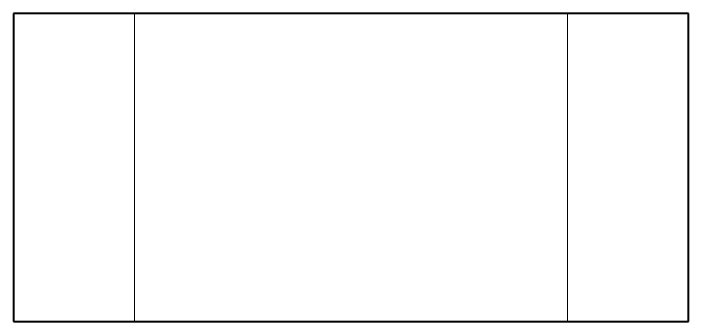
# Model space of a CAD drawing. Header units: centimetres. Extents: x -3.88 to 3.88, y -1.77 to 7.94.
# Drawn here: x -3.88 to 3.88, y -1.77 to 1.77 of the extents above; entities that cross this region are included whole.
import ezdxf
from ezdxf.lldxf.tags import DXFTag

# ---------------------------------------------------------------- set-up
doc = ezdxf.new("R2010")
doc.units = ezdxf.units.CM
doc.header["$MEASUREMENT"] = 0
doc.layers.add('SHEETMETAL_BEND_LINES_DOWN', color=7, linetype='Continuous')
doc.layers.add('Visible', color=7, linetype='Continuous')
tags = doc.linetypes.add('New Line1', pattern=[0.7, 0.4, -0.1, 0.1, -0.1]).pattern_tags.tags
tags[10:11] = [DXFTag(74, 4), DXFTag(75, 0), DXFTag(340, '0'), DXFTag(46, 1.0), DXFTag(50, 0.0), DXFTag(44, 0.0), DXFTag(45, 0.0)]
tags[8:9] = [DXFTag(74, 4), DXFTag(75, 0), DXFTag(340, '0'), DXFTag(46, 1.0), DXFTag(50, 0.0), DXFTag(44, 0.0), DXFTag(45, 0.0)]
tags[6:7] = [DXFTag(74, 4), DXFTag(75, 0), DXFTag(340, '0'), DXFTag(46, 1.0), DXFTag(50, 0.0), DXFTag(44, 0.0), DXFTag(45, 0.0)]
tags[4:5] = [DXFTag(74, 4), DXFTag(75, 0), DXFTag(340, '0'), DXFTag(46, 1.0), DXFTag(50, 0.0), DXFTag(44, 0.0), DXFTag(45, 0.0)]
tags = doc.linetypes.add('New Line2', pattern=[0.7, 0.4, -0.1, 0.1, -0.1]).pattern_tags.tags
tags[10:11] = [DXFTag(74, 4), DXFTag(75, 0), DXFTag(340, '0'), DXFTag(46, 1.0), DXFTag(50, 0.0), DXFTag(44, 0.0), DXFTag(45, 0.0)]
tags[8:9] = [DXFTag(74, 4), DXFTag(75, 0), DXFTag(340, '0'), DXFTag(46, 1.0), DXFTag(50, 0.0), DXFTag(44, 0.0), DXFTag(45, 0.0)]
tags[6:7] = [DXFTag(74, 4), DXFTag(75, 0), DXFTag(340, '0'), DXFTag(46, 1.0), DXFTag(50, 0.0), DXFTag(44, 0.0), DXFTag(45, 0.0)]
tags[4:5] = [DXFTag(74, 4), DXFTag(75, 0), DXFTag(340, '0'), DXFTag(46, 1.0), DXFTag(50, 0.0), DXFTag(44, 0.0), DXFTag(45, 0.0)]

msp = doc.modelspace()

# ---------------------------------------------------------------- linework, layer by layer
at = {"layer": 'SHEETMETAL_BEND_LINES_DOWN', "linetype": 'New Line2', "lineweight": 13}
msp.add_open_spline([(-2.49242, -1.775), (-2.49242, -1.775), (-2.49242, 1.775), (-2.49242, 1.775)], degree=3, dxfattribs=at)
at = {"layer": 'SHEETMETAL_BEND_LINES_DOWN', "linetype": 'New Line1', "lineweight": 13}
msp.add_open_spline([(2.49242, -1.775), (2.49242, -1.775), (2.49242, 1.775), (2.49242, 1.775)], degree=3, dxfattribs=at)
at = {"layer": 'Visible', "lineweight": 40}
for points in [[(3.88485, 1.775), (3.88485, 1.775), (-3.88485, 1.775), (-3.88485, 1.775)], [(-3.88485, 1.775), (-3.88485, 1.775), (-3.88485, -1.775), (-3.88485, -1.775)], [(3.88485, -1.775), (3.88485, -1.775), (3.88485, 1.775), (3.88485, 1.775)], [(-3.88485, -1.775), (-3.88485, -1.775), (3.88485, -1.775), (3.88485, -1.775)]]:
    msp.add_open_spline(points, degree=3, dxfattribs=at)

doc.saveas('drawing.dxf')
